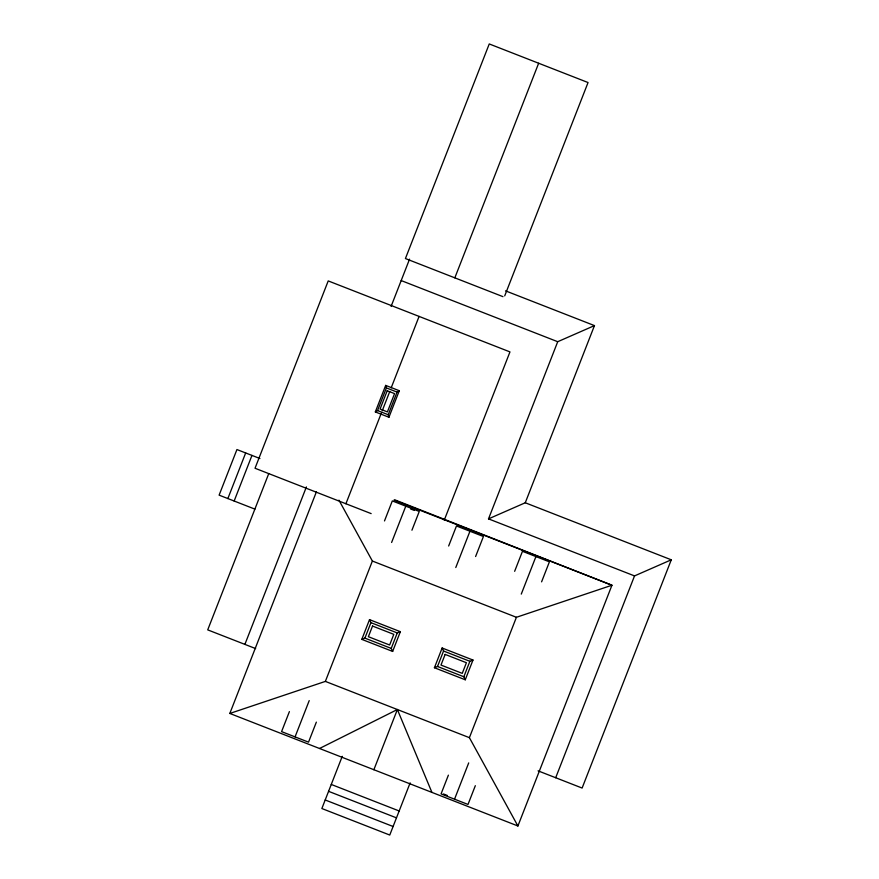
<?xml version="1.0" encoding="UTF-8"?>
<svg xmlns="http://www.w3.org/2000/svg" width="879" height="879" viewBox="0 0 879 879"><rect width="100%" height="100%" fill="white"/><g stroke="black" fill="none" stroke-linecap="round" stroke-linejoin="round"><path stroke-width="1.32" d="M227.859 498.558L245.67 452.96M234.155 501.019L251.965 455.41M268.732 473.649L207.719 629.869L255.657 648.592M244.889 644.384L306.397 486.922M394.88 499.865L611.949 585.238L517.907 825.985L229.826 713.451L316.407 491.822M391.1 306.397L409.548 259.162M375.322 411.932L385.683 385.409L399.297 390.726L388.936 417.25L375.322 411.932L377.552 410.57L386.397 387.925L385.683 385.409M345.908 503.755L381.255 413.273M382.255 410.724L389.716 391.605M391.21 387.782L419.085 316.418M388.936 417.25L388.221 414.734L397.066 392.089L399.297 390.726M454.828 277.841L538.651 63.244M289.4 711.605L281.577 731.625L308.529 742.151L316.352 722.131M295.058 736.888L309.221 700.607M384.497 520.928L392.309 500.92L419.261 511.446L411.932 530.213M229.826 713.451L325.362 681.401L372.377 561.033L338.942 500.162M391.616 542.464L405.79 506.183M361.807 639.374L369.521 619.64L400.363 631.682L392.649 651.427L361.807 639.374L364.906 638.121L391.232 648.405L392.649 651.427M364.906 638.121L370.938 622.662L369.521 619.64M504.722 295.86L588.051 82.538L489.251 43.95L405.428 258.547L502.964 296.652M342.25 756.336L321.857 808.526L389.76 835.05L410.141 782.87M391.232 648.405L397.275 632.946L400.363 631.682M444.258 520.137L509.963 351.908L328.219 280.917L255.031 468.254L371.158 513.611M448.653 546.002L456.476 525.983L483.428 536.509L475.605 556.528M373.872 769.718L397.374 709.529L431.919 792.397M455.783 567.526L469.946 531.246M488.515 518.874L525.268 502.766L671.281 559.802L634.528 575.91L488.515 518.874L557.715 341.711L594.468 325.604L505.535 290.861M434.424 667.743L442.137 647.999L472.979 660.041L465.266 679.786L434.424 667.743L437.522 666.48L463.848 676.764L465.266 679.786M437.522 666.48L443.554 651.02L442.137 647.999M525.268 502.766L594.468 325.604M463.848 676.764L469.88 661.305L472.979 660.041M514.644 571.317L522.467 551.309L549.408 561.835L541.596 581.843M448.389 775.157L441.06 793.913L468.002 804.45L475.33 785.683M521.28 594.094L535.937 556.572M517.907 825.985L469.397 737.668L516.412 617.289L611.949 585.238L393.979 500.096M454.531 799.187L468.705 762.906M555.693 777.728L634.528 575.91M671.281 559.802L582.118 788.056L538.069 770.85M319.538 748.49L397.374 709.529M401.187 280.566L557.715 341.711M386.397 387.925L397.066 392.089M377.552 410.57L388.221 414.734M410.603 508.974L414.35 510.435M259.92 458.519L236.934 449.543L219.113 495.141L254.888 509.117M372.377 561.033L516.412 617.289M370.938 622.662L397.275 632.946M443.554 651.02L469.88 661.305M325.362 681.401L469.397 737.668M443.466 793.957L447.213 795.418M331.262 784.453L399.165 810.976M328.581 791.331L396.473 817.855M325.197 799.978L393.1 826.502M387.21 390.748L380.069 409.032L387.408 411.91L394.561 393.616L387.21 390.748M372.531 626.046L368.378 636.704L389.639 645.01L393.803 634.352L372.531 626.046M445.148 654.415L440.983 665.062L462.255 673.369L466.408 662.722L445.148 654.415"/></g></svg>
